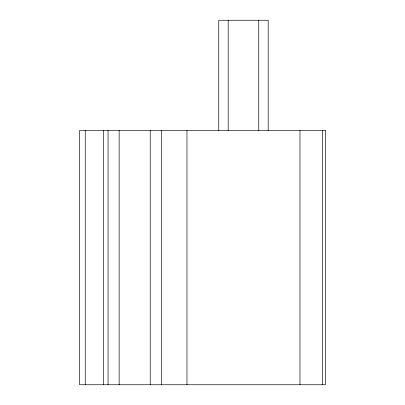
<?xml version="1.0" encoding="UTF-8"?>
<svg xmlns="http://www.w3.org/2000/svg" width="405" height="405" viewBox="0 0 405 405"><rect width="100%" height="100%" fill="white"/><g stroke="black" fill="none" stroke-linecap="round" stroke-linejoin="round"><path stroke-width="0.61" d="M322.588 130.445L322.588 384.75M299.983 130.445L299.983 384.75M268.196 130.445L268.196 20.25L218.746 20.25L218.746 130.445M258.749 20.25L258.749 130.445M228.192 20.25L228.192 130.445M186.958 130.445L186.958 384.75M161.529 130.445L161.529 384.75M150.225 130.445L150.225 384.75M119.146 130.445L119.146 384.75M108.054 130.445L108.054 384.75M103.422 130.445L103.422 384.75M85.237 130.445L85.237 384.75M325.412 130.445L79.588 130.445L79.588 384.75L325.412 384.75L325.412 130.445"/></g></svg>
